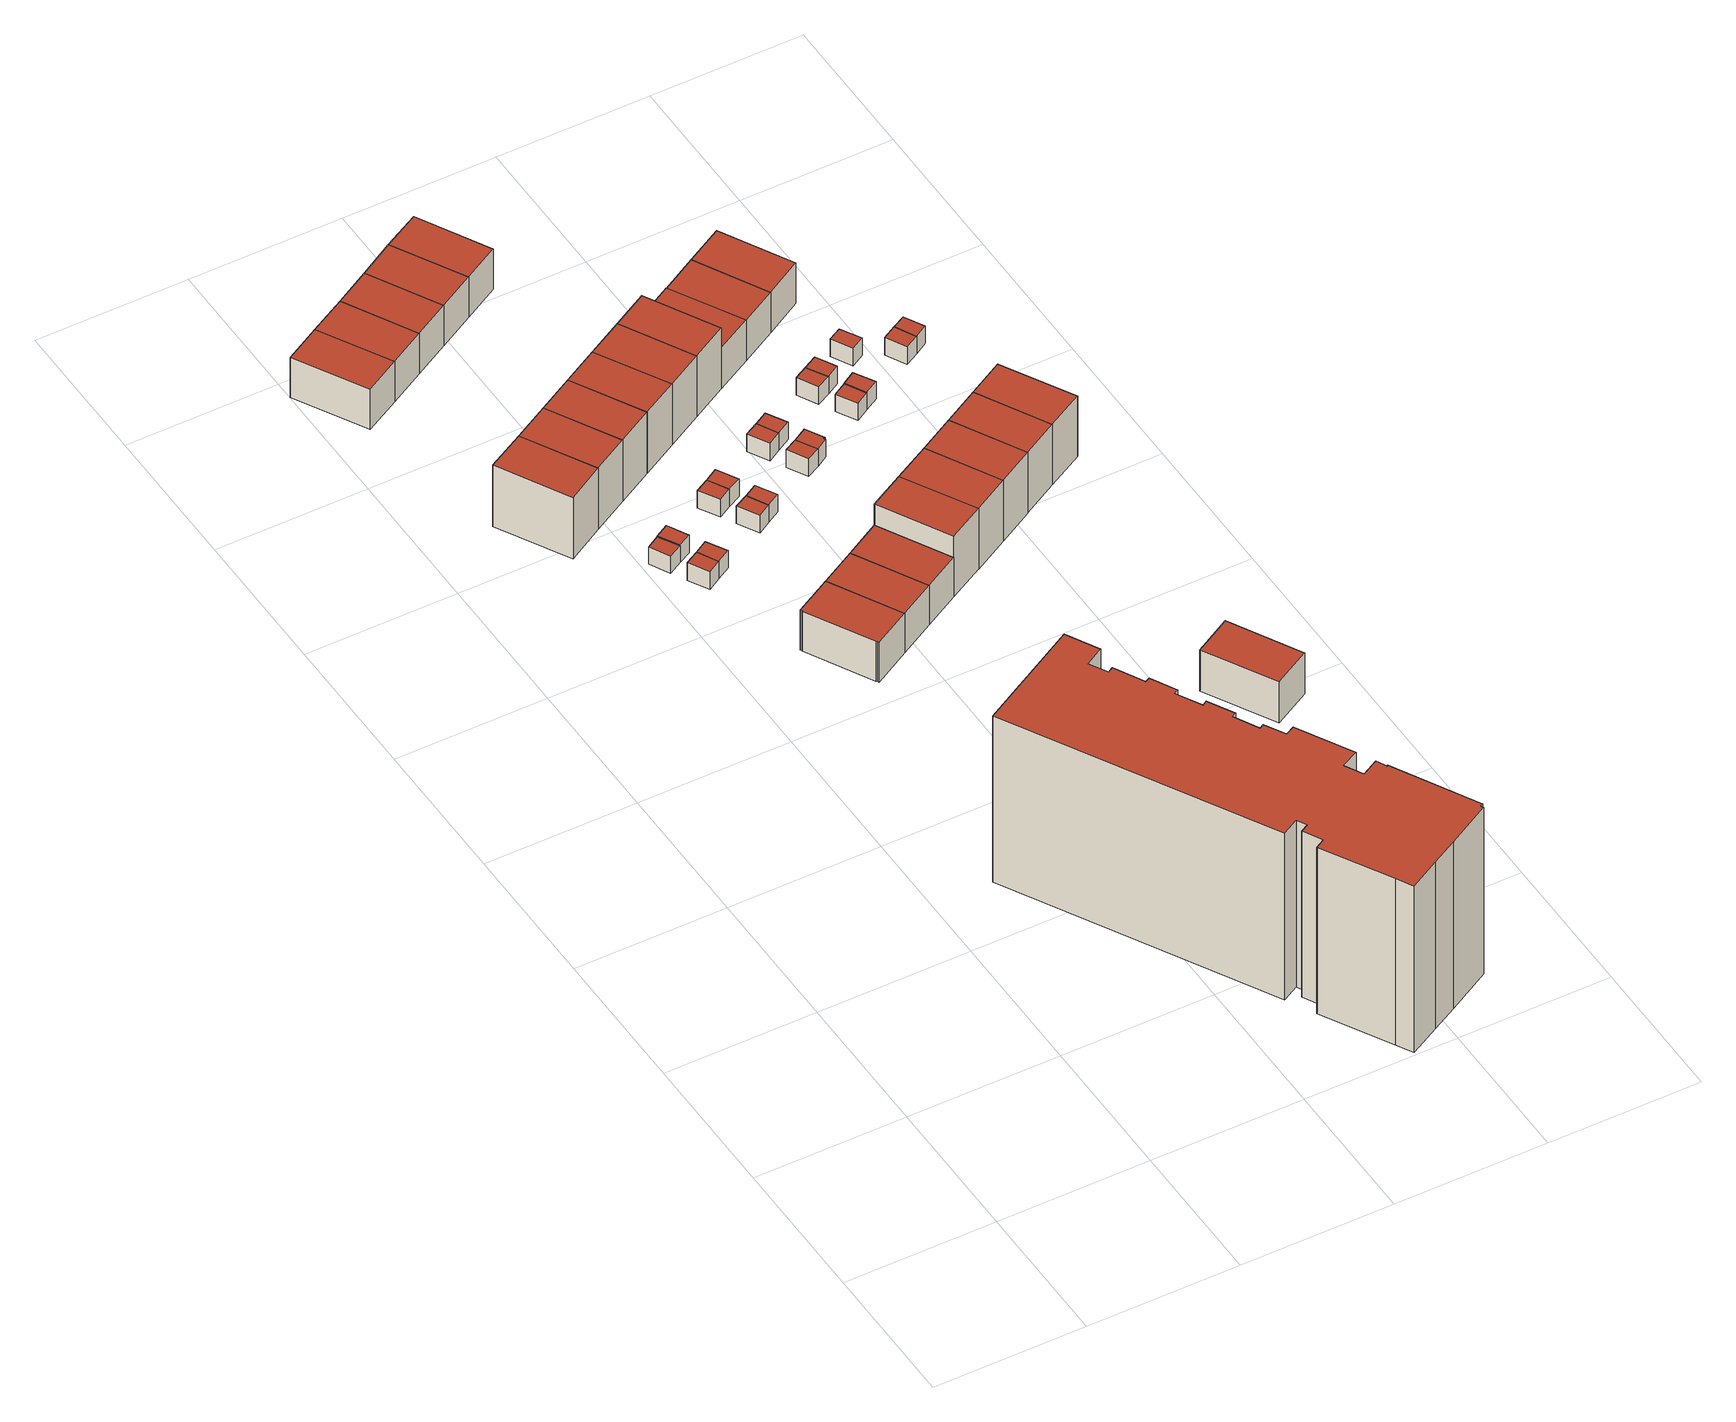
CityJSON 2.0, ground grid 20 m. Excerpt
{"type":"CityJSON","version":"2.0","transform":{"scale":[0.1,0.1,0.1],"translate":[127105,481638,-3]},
"CityObjects":{
"building1":{"type":"Building","attributes":{"b3_dak_type":"multiple horizontal","b3_h_dak_50p":3.67,"b3_h_dak_70p":3.7,"b3_h_dak_max":3.87,"b3_h_dak_min":3.58,"b3_h_maaiveld":-2.47,"b3_kas_warenhuis":false,"b3_mutatie_ahn3_ahn4":false,"b3_reconstructie_onvolledig":false,"b3_rmse_lod12":0.046,"b3_rmse_lod13":0.046,"b3_rmse_lod22":0.039,"b3_val3dity_lod12":"[]","b3_val3dity_lod13":"[]","b3_val3dity_lod22":"[]","b3_volume_lod12":347.82,"b3_volume_lod13":347.82,"b3_volume_lod22":346.69,"geconstateerd":false,"oorspronkelijkbouwjaar":2007,"status":"Pand in gebruik"},"children":["building1-1"]},
"building1-1":{"type":"BuildingPart","parents":["building1"],"geometry":[{"type":"Solid","lod":"1.2","boundaries":[[[[0,1,2,3]],[[4,1,0,5]],[[5,0,3,6]],[[7,2,1,4]],[[6,3,2,7]],[[6,7,4,5]]]],"semantics":{"surfaces":[{"type":"GroundSurface"},{"type":"WallSurface","on_footprint_edge":true},{"type":"RoofSurface"}],"values":[[0,1,1,1,1,2]]}}]},
"building2":{"type":"Building","attributes":{"b3_dak_type":"slanted","b3_h_dak_50p":6.02,"b3_h_dak_70p":6.87,"b3_h_dak_max":8.19,"b3_h_dak_min":4.03,"b3_h_maaiveld":-2.48,"b3_kas_warenhuis":false,"b3_mutatie_ahn3_ahn4":false,"b3_reconstructie_onvolledig":false,"b3_rmse_lod12":1.47,"b3_rmse_lod13":1.47,"b3_rmse_lod22":0.0301,"b3_val3dity_lod12":"[]","b3_val3dity_lod13":"[]","b3_val3dity_lod22":"[]","b3_volume_lod12":547.18,"b3_volume_lod13":547.18,"b3_volume_lod22":501.8,"geconstateerd":false,"oorspronkelijkbouwjaar":2007,"status":"Pand in gebruik"},"children":["building2-1"]},
"building2-1":{"type":"BuildingPart","parents":["building2"],"geometry":[{"type":"Solid","lod":"1.2","boundaries":[[[[8,9,10,11]],[[12,9,8,13]],[[14,10,9,12]],[[13,8,11,15]],[[15,11,10,14]],[[15,14,12,13]]]],"semantics":{"surfaces":[{"type":"GroundSurface"},{"type":"WallSurface","on_footprint_edge":true},{"type":"RoofSurface"}],"values":[[0,1,1,1,1,2]]}}]},
"building3":{"type":"Building","attributes":{"b3_dak_type":"multiple horizontal","b3_h_dak_50p":0.14,"b3_h_dak_70p":0.15,"b3_h_dak_max":0.21,"b3_h_dak_min":0.09,"b3_h_maaiveld":-2.47,"b3_kas_warenhuis":false,"b3_mutatie_ahn3_ahn4":false,"b3_reconstructie_onvolledig":false,"b3_rmse_lod12":0.0294,"b3_rmse_lod13":0.0294,"b3_rmse_lod22":0.0275,"b3_val3dity_lod12":"[]","b3_val3dity_lod13":"[]","b3_val3dity_lod22":"[]","b3_volume_lod12":15.72,"b3_volume_lod13":15.72,"b3_volume_lod22":15.7,"geconstateerd":false,"oorspronkelijkbouwjaar":2007,"status":"Pand in gebruik"},"children":["building3-1"]},
"building3-1":{"type":"BuildingPart","parents":["building3"],"geometry":[{"type":"Solid","lod":"1.2","boundaries":[[[[16,17,18,19]],[[20,17,16,21]],[[21,16,19,22]],[[23,18,17,20]],[[22,19,18,23]],[[22,23,20,21]]]],"semantics":{"surfaces":[{"type":"GroundSurface"},{"type":"WallSurface","on_footprint_edge":true},{"type":"RoofSurface"}],"values":[[0,1,1,1,1,2]]}}]},
"building4":{"type":"Building","attributes":{"b3_dak_type":"multiple horizontal","b3_h_dak_50p":11.64,"b3_h_dak_70p":22.88,"b3_h_dak_max":24.09,"b3_h_dak_min":-1,"b3_h_maaiveld":-2.58,"b3_kas_warenhuis":false,"b3_mutatie_ahn3_ahn4":false,"b3_reconstructie_onvolledig":false,"b3_rmse_lod12":8.71,"b3_rmse_lod13":0.628,"b3_rmse_lod22":0.621,"b3_val3dity_lod12":"[]","b3_val3dity_lod13":"[]","b3_val3dity_lod22":"[]","b3_volume_lod12":20449.71,"b3_volume_lod13":15431.54,"b3_volume_lod22":15419.29,"geconstateerd":false,"oorspronkelijkbouwjaar":2007,"status":"Pand in gebruik"},"children":["building4-1"]},
"building4-1":{"type":"BuildingPart","parents":["building4"],"geometry":[{"type":"Solid","lod":"1.2","boundaries":[[[[24,25,26,27,28,29,30,31,32,33,34,35,36,37,38,39,40,41,42,43,44,45,46,47,48,49,50,51,52,53,54,55,56,57,58,59,60]],[[61,27,26,62]],[[62,26,25,63]],[[64,59,58,65]],[[65,58,57,66]],[[67,29,28,68]],[[68,28,27,61]],[[69,24,60,70]],[[70,60,59,64]],[[66,57,56,71]],[[72,32,31,73]],[[74,33,32,72]],[[71,56,55,75]],[[75,55,54,76]],[[76,54,53,77]],[[78,52,51,79]],[[77,53,52,78]],[[80,36,35,81]],[[82,50,49,83]],[[79,51,50,82]],[[83,49,48,84]],[[84,48,47,85]],[[86,37,36,80]],[[85,47,46,87]],[[87,46,45,88]],[[89,44,43,90]],[[88,45,44,89]],[[90,43,42,91]],[[91,42,41,92]],[[92,41,40,93]],[[93,40,39,94]],[[94,39,38,95]],[[95,38,37,86]],[[73,31,30,96]],[[81,35,34,97]],[[97,34,33,74]],[[96,30,29,67]],[[63,25,24,69]],[[63,69,70,64,65,66,71,75,76,77,78,79,82,83,84,85,87,88,89,90,91,92,93,94,95,86,80,81,97,74,72,73,96,67,68,61,62]]]],"semantics":{"surfaces":[{"type":"GroundSurface"},{"type":"WallSurface","on_footprint_edge":true},{"type":"RoofSurface"}],"values":[[0,1,1,1,1,1,1,1,1,1,1,1,1,1,1,1,1,1,1,1,1,1,1,1,1,1,1,1,1,1,1,1,1,1,1,1,1,1,2]]}}]},
"building5":{"type":"Building","attributes":{"b3_dak_type":"multiple horizontal","b3_h_dak_50p":3.67,"b3_h_dak_70p":3.69,"b3_h_dak_max":3.82,"b3_h_dak_min":3.59,"b3_h_maaiveld":-2.47,"b3_kas_warenhuis":false,"b3_mutatie_ahn3_ahn4":false,"b3_reconstructie_onvolledig":false,"b3_rmse_lod12":0.0386,"b3_rmse_lod13":0.0386,"b3_rmse_lod22":0.0354,"b3_val3dity_lod12":"[]","b3_val3dity_lod13":"[]","b3_val3dity_lod22":"[]","b3_volume_lod12":346.99,"b3_volume_lod13":346.99,"b3_volume_lod22":346.31,"geconstateerd":false,"oorspronkelijkbouwjaar":2007,"status":"Pand in gebruik"},"children":["building5-1"]},
"building5-1":{"type":"BuildingPart","parents":["building5"],"geometry":[{"type":"Solid","lod":"1.2","boundaries":[[[[3,98,99,0]],[[100,98,3,6]],[[101,99,98,100]],[[6,3,0,5]],[[5,0,99,101]],[[5,101,100,6]]]],"semantics":{"surfaces":[{"type":"GroundSurface"},{"type":"WallSurface","on_footprint_edge":true},{"type":"RoofSurface"}],"values":[[0,1,1,1,1,2]]}}]},
"building6":{"type":"Building","attributes":{"b3_dak_type":"slanted","b3_h_dak_50p":6.05,"b3_h_dak_70p":6.86,"b3_h_dak_max":8.18,"b3_h_dak_min":4.03,"b3_h_maaiveld":-2.46,"b3_kas_warenhuis":false,"b3_mutatie_ahn3_ahn4":false,"b3_reconstructie_onvolledig":false,"b3_rmse_lod12":1.48,"b3_rmse_lod13":1.48,"b3_rmse_lod22":0.0286,"b3_val3dity_lod12":"[]","b3_val3dity_lod13":"[]","b3_val3dity_lod22":"[]","b3_volume_lod12":527.13,"b3_volume_lod13":527.13,"b3_volume_lod22":481.85,"geconstateerd":false,"oorspronkelijkbouwjaar":2007,"status":"Pand in gebruik"},"children":["building6-1"]},
"building6-1":{"type":"BuildingPart","parents":["building6"],"geometry":[{"type":"Solid","lod":"1.2","boundaries":[[[[9,102,103,10]],[[104,102,9,12]],[[105,103,102,104]],[[12,9,10,14]],[[14,10,103,105]],[[14,105,104,12]]]],"semantics":{"surfaces":[{"type":"GroundSurface"},{"type":"WallSurface","on_footprint_edge":true},{"type":"RoofSurface"}],"values":[[0,1,1,1,1,2]]}}]},
"building7":{"type":"Building","attributes":{"b3_dak_type":"multiple horizontal","b3_h_dak_50p":0.14,"b3_h_dak_70p":0.16,"b3_h_dak_max":0.2,"b3_h_dak_min":0.09,"b3_h_maaiveld":-2.48,"b3_kas_warenhuis":false,"b3_mutatie_ahn3_ahn4":false,"b3_reconstructie_onvolledig":false,"b3_rmse_lod12":0.0291,"b3_rmse_lod13":0.0291,"b3_rmse_lod22":0.0257,"b3_val3dity_lod12":"[]","b3_val3dity_lod13":"[]","b3_val3dity_lod22":"[]","b3_volume_lod12":15.81,"b3_volume_lod13":15.81,"b3_volume_lod22":15.76,"geconstateerd":false,"oorspronkelijkbouwjaar":2007,"status":"Pand in gebruik"},"children":["building7-1"]},
"building7-1":{"type":"BuildingPart","parents":["building7"],"geometry":[{"type":"Solid","lod":"1.2","boundaries":[[[[106,107,108,109]],[[110,107,106,111]],[[111,106,109,112]],[[113,108,107,110]],[[112,109,108,113]],[[112,113,110,111]]]],"semantics":{"surfaces":[{"type":"GroundSurface"},{"type":"WallSurface","on_footprint_edge":true},{"type":"RoofSurface"}],"values":[[0,1,1,1,1,2]]}}]},
"building8":{"type":"Building","attributes":{"b3_dak_type":"multiple horizontal","b3_h_dak_50p":0.14,"b3_h_dak_70p":0.16,"b3_h_dak_max":0.21,"b3_h_dak_min":0.09,"b3_h_maaiveld":-2.48,"b3_kas_warenhuis":false,"b3_mutatie_ahn3_ahn4":false,"b3_reconstructie_onvolledig":false,"b3_rmse_lod12":0.0321,"b3_rmse_lod13":0.0321,"b3_rmse_lod22":0.0274,"b3_val3dity_lod12":"[]","b3_val3dity_lod13":"[]","b3_val3dity_lod22":"[]","b3_volume_lod12":15.77,"b3_volume_lod13":15.77,"b3_volume_lod22":15.72,"geconstateerd":false,"oorspronkelijkbouwjaar":2007,"status":"Pand in gebruik"},"children":["building8-1"]},
"building8-1":{"type":"BuildingPart","parents":["building8"],"geometry":[{"type":"Solid","lod":"1.2","boundaries":[[[[114,115,16,19]],[[116,16,115,117]],[[118,19,16,116]],[[119,114,19,118]],[[117,115,114,119]],[[117,119,118,116]]]],"semantics":{"surfaces":[{"type":"GroundSurface"},{"type":"WallSurface","on_footprint_edge":true},{"type":"RoofSurface"}],"values":[[0,1,1,1,1,2]]}}]},
"building9":{"type":"Building","attributes":{"b3_dak_type":"multiple horizontal","b3_h_dak_50p":0.15,"b3_h_dak_70p":0.18,"b3_h_dak_max":0.21,"b3_h_dak_min":0.08,"b3_h_maaiveld":-2.48,"b3_kas_warenhuis":false,"b3_mutatie_ahn3_ahn4":false,"b3_reconstructie_onvolledig":false,"b3_rmse_lod12":0.0334,"b3_rmse_lod13":0.0334,"b3_rmse_lod22":0.0241,"b3_val3dity_lod12":"[]","b3_val3dity_lod13":"[]","b3_val3dity_lod22":"[]","b3_volume_lod12":15.87,"b3_volume_lod13":15.87,"b3_volume_lod22":15.79,"geconstateerd":false,"oorspronkelijkbouwjaar":2007,"status":"Pand in gebruik"},"children":["building9-1"]},
"building9-1":{"type":"BuildingPart","parents":["building9"],"geometry":[{"type":"Solid","lod":"1.2","boundaries":[[[[109,120,121,106]],[[122,120,109,112]],[[123,121,120,122]],[[112,109,106,111]],[[111,106,121,123]],[[111,123,122,112]]]],"semantics":{"surfaces":[{"type":"GroundSurface"},{"type":"WallSurface","on_footprint_edge":true},{"type":"RoofSurface"}],"values":[[0,1,1,1,1,2]]}}]},
"building10":{"type":"Building","attributes":{"b3_dak_type":"multiple horizontal","b3_h_dak_50p":3.69,"b3_h_dak_70p":3.71,"b3_h_dak_max":3.9,"b3_h_dak_min":3.61,"b3_h_maaiveld":-2.43,"b3_kas_warenhuis":false,"b3_mutatie_ahn3_ahn4":false,"b3_reconstructie_onvolledig":false,"b3_rmse_lod12":0.0558,"b3_rmse_lod13":0.0558,"b3_rmse_lod22":0.0523,"b3_val3dity_lod12":"[]","b3_val3dity_lod13":"[]","b3_val3dity_lod22":"[]","b3_volume_lod12":357.45,"b3_volume_lod13":357.45,"b3_volume_lod22":357.29,"geconstateerd":false,"oorspronkelijkbouwjaar":2007,"status":"Pand in gebruik"},"children":["building10-1"]},
"building10-1":{"type":"BuildingPart","parents":["building10"],"geometry":[{"type":"Solid","lod":"1.2","boundaries":[[[[124,125,126,127,128,129,130,131]],[[132,130,129,133]],[[133,129,128,134]],[[135,125,124,136]],[[136,124,131,137]],[[137,131,130,132]],[[138,127,126,139]],[[134,128,127,138]],[[139,126,125,135]],[[139,135,136,137,132,133,134,138]]]],"semantics":{"surfaces":[{"type":"GroundSurface"},{"type":"WallSurface","on_footprint_edge":true},{"type":"RoofSurface"}],"values":[[0,1,1,1,1,1,1,1,1,2]]}}]},
"building11":{"type":"Building","attributes":{"b3_dak_type":"multiple horizontal","b3_h_dak_50p":3.66,"b3_h_dak_70p":3.68,"b3_h_dak_max":3.83,"b3_h_dak_min":3.56,"b3_h_maaiveld":-2.47,"b3_kas_warenhuis":false,"b3_mutatie_ahn3_ahn4":false,"b3_reconstructie_onvolledig":false,"b3_rmse_lod12":0.0424,"b3_rmse_lod13":0.0424,"b3_rmse_lod22":0.0375,"b3_val3dity_lod12":"[]","b3_val3dity_lod13":"[]","b3_val3dity_lod22":"[]","b3_volume_lod12":346.5,"b3_volume_lod13":346.5,"b3_volume_lod22":345.74,"geconstateerd":false,"oorspronkelijkbouwjaar":2007,"status":"Pand in gebruik"},"children":["building11-1"]},
"building11-1":{"type":"BuildingPart","parents":["building11"],"geometry":[{"type":"Solid","lod":"1.2","boundaries":[[[[98,140,141,99]],[[142,140,98,100]],[[143,141,140,142]],[[100,98,99,101]],[[101,99,141,143]],[[101,143,142,100]]]],"semantics":{"surfaces":[{"type":"GroundSurface"},{"type":"WallSurface","on_footprint_edge":true},{"type":"RoofSurface"}],"values":[[0,1,1,1,1,2]]}}]},
"building12":{"type":"Building","attributes":{"b3_dak_type":"slanted","b3_h_dak_50p":6.01,"b3_h_dak_70p":6.87,"b3_h_dak_max":8.18,"b3_h_dak_min":3.97,"b3_h_maaiveld":-2.48,"b3_kas_warenhuis":false,"b3_mutatie_ahn3_ahn4":false,"b3_reconstructie_onvolledig":false,"b3_rmse_lod12":1.47,"b3_rmse_lod13":1.47,"b3_rmse_lod22":0.0304,"b3_val3dity_lod12":"[]","b3_val3dity_lod13":"[]","b3_val3dity_lod22":"[]","b3_volume_lod12":527.38,"b3_volume_lod13":527.38,"b3_volume_lod22":482.74,"geconstateerd":false,"oorspronkelijkbouwjaar":2007,"status":"Pand in gebruik"},"children":["building12-1"]},
"building12-1":{"type":"BuildingPart","parents":["building12"],"geometry":[{"type":"Solid","lod":"1.2","boundaries":[[[[102,144,145,103]],[[146,144,102,104]],[[147,145,144,146]],[[104,102,103,105]],[[105,103,145,147]],[[105,147,146,104]]]],"semantics":{"surfaces":[{"type":"GroundSurface"},{"type":"WallSurface","on_footprint_edge":true},{"type":"RoofSurface"}],"values":[[0,1,1,1,1,2]]}}]},
"building13":{"type":"Building","attributes":{"b3_dak_type":"multiple horizontal","b3_h_dak_50p":3.68,"b3_h_dak_70p":3.7,"b3_h_dak_max":3.9,"b3_h_dak_min":3.6,"b3_h_maaiveld":-2.42,"b3_kas_warenhuis":false,"b3_mutatie_ahn3_ahn4":false,"b3_reconstructie_onvolledig":false,"b3_rmse_lod12":0.0482,"b3_rmse_lod13":0.0482,"b3_rmse_lod22":0.0461,"b3_val3dity_lod12":"[]","b3_val3dity_lod13":"[]","b3_val3dity_lod22":"[]","b3_volume_lod12":343.84,"b3_volume_lod13":343.84,"b3_volume_lod22":343.2,"geconstateerd":false,"oorspronkelijkbouwjaar":2007,"status":"Pand in gebruik"},"children":["building13-1"]},
"building13-1":{"type":"BuildingPart","parents":["building13"],"geometry":[{"type":"Solid","lod":"1.2","boundaries":[[[[130,148,149,131]],[[150,148,130,132]],[[151,149,148,150]],[[132,130,131,137]],[[137,131,149,151]],[[137,151,150,132]]]],"semantics":{"surfaces":[{"type":"GroundSurface"},{"type":"WallSurface","on_footprint_edge":true},{"type":"RoofSurface"}],"values":[[0,1,1,1,1,2]]}}]},
"building14":{"type":"Building","attributes":{"b3_dak_type":"multiple horizontal","b3_h_dak_50p":0.15,"b3_h_dak_70p":0.16,"b3_h_dak_max":0.22,"b3_h_dak_min":0.09,"b3_h_maaiveld":-2.48,"b3_kas_warenhuis":false,"b3_mutatie_ahn3_ahn4":false,"b3_reconstructie_onvolledig":false,"b3_rmse_lod12":0.0308,"b3_rmse_lod13":0.0308,"b3_rmse_lod22":0.0249,"b3_val3dity_lod12":"[]","b3_val3dity_lod13":"[]","b3_val3dity_lod22":"[]","b3_volume_lod12":15.85,"b3_volume_lod13":15.85,"b3_volume_lod22":15.8,"geconstateerd":false,"oorspronkelijkbouwjaar":2007,"status":"Pand in gebruik"},"children":["building14-1"]},
"building14-1":{"type":"BuildingPart","parents":["building14"],"geometry":[{"type":"Solid","lod":"1.2","boundaries":[[[[152,153,154,155]],[[156,153,152,157]],[[157,152,155,158]],[[159,154,153,156]],[[158,155,154,159]],[[158,159,156,157]]]],"semantics":{"surfaces":[{"type":"GroundSurface"},{"type":"WallSurface","on_footprint_edge":true},{"type":"RoofSurface"}],"values":[[0,1,1,1,1,2]]}}]},
"building15":{"type":"Building","attributes":{"b3_dak_type":"multiple horizontal","b3_h_dak_50p":3.66,"b3_h_dak_70p":3.68,"b3_h_dak_max":3.82,"b3_h_dak_min":3.58,"b3_h_maaiveld":-2.48,"b3_kas_warenhuis":false,"b3_mutatie_ahn3_ahn4":false,"b3_reconstructie_onvolledig":false,"b3_rmse_lod12":0.0394,"b3_rmse_lod13":0.0394,"b3_rmse_lod22":0.0325,"b3_val3dity_lod12":"[]","b3_val3dity_lod13":"[]","b3_val3dity_lod22":"[]","b3_volume_lod12":347.23,"b3_volume_lod13":347.23,"b3_volume_lod22":346.37,"geconstateerd":false,"oorspronkelijkbouwjaar":2007,"status":"Pand in gebruik"},"children":["building15-1"]},
"building15-1":{"type":"BuildingPart","parents":["building15"],"geometry":[{"type":"Solid","lod":"1.2","boundaries":[[[[140,160,161,141]],[[162,160,140,142]],[[163,161,160,162]],[[142,140,141,143]],[[143,141,161,163]],[[143,163,162,142]]]],"semantics":{"surfaces":[{"type":"GroundSurface"},{"type":"WallSurface","on_footprint_edge":true},{"type":"RoofSurface"}],"values":[[0,1,1,1,1,2]]}}]},
"building16":{"type":"Building","attributes":{"b3_dak_type":"slanted","b3_h_dak_50p":6.03,"b3_h_dak_70p":6.85,"b3_h_dak_max":8.21,"b3_h_dak_min":4.01,"b3_h_maaiveld":-2.48,"b3_kas_warenhuis":false,"b3_mutatie_ahn3_ahn4":false,"b3_reconstructie_onvolledig":false,"b3_rmse_lod12":1.47,"b3_rmse_lod13":1.47,"b3_rmse_lod22":0.0299,"b3_val3dity_lod12":"[]","b3_val3dity_lod13":"[]","b3_val3dity_lod22":"[]","b3_volume_lod12":526.88,"b3_volume_lod13":526.88,"b3_volume_lod22":483.07,"geconstateerd":false,"oorspronkelijkbouwjaar":2007,"status":"Pand in gebruik"},"children":["building16-1"]},
"building16-1":{"type":"BuildingPart","parents":["building16"],"geometry":[{"type":"Solid","lod":"1.2","boundaries":[[[[144,164,165,145]],[[166,164,144,146]],[[167,165,164,166]],[[146,144,145,147]],[[147,145,165,167]],[[147,167,166,146]]]],"semantics":{"surfaces":[{"type":"GroundSurface"},{"type":"WallSurface","on_footprint_edge":true},{"type":"RoofSurface"}],"values":[[0,1,1,1,1,2]]}}]},
"building17":{"type":"Building","attributes":{"b3_dak_type":"multiple horizontal","b3_h_dak_50p":0.14,"b3_h_dak_70p":0.17,"b3_h_dak_max":0.21,"b3_h_dak_min":0.09,"b3_h_maaiveld":-2.48,"b3_kas_warenhuis":false,"b3_mutatie_ahn3_ahn4":false,"b3_reconstructie_onvolledig":false,"b3_rmse_lod12":0.0315,"b3_rmse_lod13":0.0315,"b3_rmse_lod22":0.0289,"b3_val3dity_lod12":"[]","b3_val3dity_lod13":"[]","b3_val3dity_lod22":"[]","b3_volume_lod12":15.84,"b3_volume_lod13":15.84,"b3_volume_lod22":15.81,"geconstateerd":false,"oorspronkelijkbouwjaar":2007,"status":"Pand in gebruik"},"children":["building17-1"]},
"building17-1":{"type":"BuildingPart","parents":["building17"],"geometry":[{"type":"Solid","lod":"1.2","boundaries":[[[[168,169,170,171]],[[172,169,168,173]],[[173,168,171,174]],[[175,170,169,172]],[[174,171,170,175]],[[174,175,172,173]]]],"semantics":{"surfaces":[{"type":"GroundSurface"},{"type":"WallSurface","on_footprint_edge":true},{"type":"RoofSurface"}],"values":[[0,1,1,1,1,2]]}}]},
"building18":{"type":"Building","attributes":{"b3_dak_type":"multiple horizontal","b3_h_dak_50p":0.14,"b3_h_dak_70p":0.17,"b3_h_dak_max":0.21,"b3_h_dak_min":0.09,"b3_h_maaiveld":-2.48,"b3_kas_warenhuis":false,"b3_mutatie_ahn3_ahn4":false,"b3_reconstructie_onvolledig":false,"b3_rmse_lod12":0.0306,"b3_rmse_lod13":0.0306,"b3_rmse_lod22":0.0278,"b3_val3dity_lod12":"[]","b3_val3dity_lod13":"[]","b3_val3dity_lod22":"[]","b3_volume_lod12":15.82,"b3_volume_lod13":15.82,"b3_volume_lod22":15.8,"geconstateerd":false,"oorspronkelijkbouwjaar":2007,"status":"Pand in gebruik"},"children":["building18-1"]},
"building18-1":{"type":"BuildingPart","parents":["building18"],"geometry":[{"type":"Solid","lod":"1.2","boundaries":[[[[152,155,176,177]],[[157,152,177,178]],[[178,177,176,179]],[[179,176,155,158]],[[158,155,152,157]],[[158,157,178,179]]]],"semantics":{"surfaces":[{"type":"GroundSurface"},{"type":"WallSurface","on_footprint_edge":true},{"type":"RoofSurface"}],"values":[[0,1,1,1,1,2]]}}]},
"building19":{"type":"Building","attributes":{"b3_dak_type":"multiple horizontal","b3_h_dak_50p":0.14,"b3_h_dak_70p":0.16,"b3_h_dak_max":0.2,"b3_h_dak_min":0.08,"b3_h_maaiveld":-2.48,"b3_kas_warenhuis":false,"b3_mutatie_ahn3_ahn4":false,"b3_reconstructie_onvolledig":false,"b3_rmse_lod12":0.0297,"b3_rmse_lod13":0.0297,"b3_rmse_lod22":0.0243,"b3_val3dity_lod12":"[]","b3_val3dity_lod13":"[]","b3_val3dity_lod22":"[]","b3_volume_lod12":15.84,"b3_volume_lod13":15.84,"b3_volume_lod22":15.77,"geconstateerd":false,"oorspronkelijkbouwjaar":2007,"status":"Pand in gebruik"},"children":["building19-1"]},
"building19-1":{"type":"BuildingPart","parents":["building19"],"geometry":[{"type":"Solid","lod":"1.2","boundaries":[[[[180,168,171,181]],[[173,168,180,182]],[[182,180,181,183]],[[174,171,168,173]],[[183,181,171,174]],[[183,174,173,182]]]],"semantics":{"surfaces":[{"type":"GroundSurface"},{"type":"WallSurface","on_footprint_edge":true},{"type":"RoofSurface"}],"values":[[0,1,1,1,1,2]]}}]},
"building20":{"type":"Building","attributes":{"b3_dak_type":"slanted","b3_h_dak_50p":3.7,"b3_h_dak_70p":3.73,"b3_h_dak_max":8.16,"b3_h_dak_min":3.61,"b3_h_maaiveld":-2.43,"b3_kas_warenhuis":false,"b3_mutatie_ahn3_ahn4":false,"b3_reconstructie_onvolledig":false,"b3_rmse_lod12":1.19,"b3_rmse_lod13":1.19,"b3_rmse_lod22":0.473,"b3_val3dity_lod12":"[]","b3_val3dity_lod13":"[]","b3_val3dity_lod22":"[]","b3_volume_lod12":345.11,"b3_volume_lod13":345.11,"b3_volume_lod22":388.56,"geconstateerd":false,"oorspronkelijkbouwjaar":2007,"status":"Pand in gebruik"},"children":["building20-1"]},
"building20-1":{"type":"BuildingPart","parents":["building20"],"geometry":[{"type":"Solid","lod":"1.2","boundaries":[[[[148,184,185,149]],[[186,184,148,150]],[[187,185,184,186]],[[150,148,149,151]],[[151,149,185,187]],[[151,187,186,150]]]],"semantics":{"surfaces":[{"type":"GroundSurface"},{"type":"WallSurface","on_footprint_edge":true},{"type":"RoofSurface"}],"values":[[0,1,1,1,1,2]]}}]},
"building21":{"type":"Building","attributes":{"b3_dak_type":"multiple horizontal","b3_h_dak_50p":3.66,"b3_h_dak_70p":3.68,"b3_h_dak_max":3.86,"b3_h_dak_min":3.52,"b3_h_maaiveld":-2.49,"b3_kas_warenhuis":false,"b3_mutatie_ahn3_ahn4":false,"b3_reconstructie_onvolledig":false,"b3_rmse_lod12":0.043,"b3_rmse_lod13":0.043,"b3_rmse_lod22":0.0369,"b3_val3dity_lod12":"[]","b3_val3dity_lod13":"[]","b3_val3dity_lod22":"[]","b3_volume_lod12":347.51,"b3_volume_lod13":347.51,"b3_volume_lod22":346.79,"geconstateerd":false,"oorspronkelijkbouwjaar":2007,"status":"Pand in gebruik"},"children":["building21-1"]},
"building21-1":{"type":"BuildingPart","parents":["building21"],"geometry":[{"type":"Solid","lod":"1.2","boundaries":[[[[160,188,189,161]],[[190,188,160,162]],[[191,189,188,190]],[[162,160,161,163]],[[163,161,189,191]],[[163,191,190,162]]]],"semantics":{"surfaces":[{"type":"GroundSurface"},{"type":"WallSurface","on_footprint_edge":true},{"type":"RoofSurface"}],"values":[[0,1,1,1,1,2]]}}]},
"building22":{"type":"Building","attributes":{"b3_dak_type":"slanted","b3_h_dak_50p":6.09,"b3_h_dak_70p":6.86,"b3_h_dak_max":8.17,"b3_h_dak_min":3.99,"b3_h_maaiveld":-2.49,"b3_kas_warenhuis":false,"b3_mutatie_ahn3_ahn4":false,"b3_reconstructie_onvolledig":false,"b3_rmse_lod12":1.46,"b3_rmse_lod13":1.46,"b3_rmse_lod22":0.0297,"b3_val3dity_lod12":"[]","b3_val3dity_lod13":"[]","b3_val3dity_lod22":"[]","b3_volume_lod12":527.77,"b3_volume_lod13":527.77,"b3_volume_lod22":483.35,"geconstateerd":false,"oorspronkelijkbouwjaar":2007,"status":"Pand in gebruik"},"children":["building22-1"]},
"building22-1":{"type":"BuildingPart","parents":["building22"],"geometry":[{"type":"Solid","lod":"1.2","boundaries":[[[[164,192,193,165]],[[194,192,164,166]],[[195,193,192,194]],[[166,164,165,167]],[[167,165,193,195]],[[167,195,194,166]]]],"semantics":{"surfaces":[{"type":"GroundSurface"},{"type":"WallSurface","on_footprint_edge":true},{"type":"RoofSurface"}],"values":[[0,1,1,1,1,2]]}}]},
"building23":{"type":"Building","attributes":{"b3_dak_type":"slanted","b3_h_dak_50p":6.04,"b3_h_dak_70p":6.88,"b3_h_dak_max":8.18,"b3_h_dak_min":3.97,"b3_h_maaiveld":-2.43,"b3_kas_warenhuis":false,"b3_mutatie_ahn3_ahn4":false,"b3_reconstructie_onvolledig":false,"b3_rmse_lod12":1.46,"b3_rmse_lod13":1.46,"b3_rmse_lod22":0.0292,"b3_val3dity_lod12":"[]","b3_val3dity_lod13":"[]","b3_val3dity_lod22":"[]","b3_volume_lod12":522.68,"b3_volume_lod13":522.68,"b3_volume_lod22":479.84,"geconstateerd":false,"oorspronkelijkbouwjaar":2007,"status":"Pand in gebruik"},"children":["building23-1"]},
"building23-1":{"type":"BuildingPart","parents":["building23"],"geometry":[{"type":"Solid","lod":"1.2","boundaries":[[[[184,196,197,185]],[[198,196,184,199]],[[200,197,196,198]],[[199,184,185,201]],[[201,185,197,200]],[[201,200,198,199]]]],"semantics":{"surfaces":[{"type":"GroundSurface"},{"type":"WallSurface","on_footprint_edge":true},{"type":"RoofSurface"}],"values":[[0,1,1,1,1,2]]}}]},
"building24":{"type":"Building","attributes":{"b3_dak_type":"multiple horizontal","b3_h_dak_50p":0.15,"b3_h_dak_70p":0.18,"b3_h_dak_max":0.22,"b3_h_dak_min":0.09,"b3_h_maaiveld":-2.51,"b3_kas_warenhuis":false,"b3_mutatie_ahn3_ahn4":false,"b3_reconstructie_onvolledig":false,"b3_rmse_lod12":0.0339,"b3_rmse_lod13":0.0339,"b3_rmse_lod22":0.0291,"b3_val3dity_lod12":"[]","b3_val3dity_lod13":"[]","b3_val3dity_lod22":"[]","b3_volume_lod12":16.05,"b3_volume_lod13":16.05,"b3_volume_lod22":16.02,"geconstateerd":false,"oorspronkelijkbouwjaar":2007,"status":"Pand in gebruik"},"children":["building24-1"]},
"building24-1":{"type":"BuildingPart","parents":["building24"],"geometry":[{"type":"Solid","lod":"1.2","boundaries":[[[[202,203,204,205]],[[206,203,202,207]],[[207,202,205,208]],[[209,204,203,206]],[[208,205,204,209]],[[208,209,206,207]]]],"semantics":{"surfaces":[{"type":"GroundSurface"},{"type":"WallSurface","on_footprint_edge":true},{"type":"RoofSurface"}],"values":[[0,1,1,1,1,2]]}}]},
"building25":{"type":"Building","attributes":{"b3_dak_type":"slanted","b3_h_dak_50p":6.11,"b3_h_dak_70p":6.94,"b3_h_dak_max":8.19,"b3_h_dak_min":4,"b3_h_maaiveld":-2.47,"b3_kas_warenhuis":false,"b3_mutatie_ahn3_ahn4":false,"b3_reconstructie_onvolledig":false,"b3_rmse_lod12":1.48,"b3_rmse_lod13":1.48,"b3_rmse_lod22":0.0303,"b3_val3dity_lod12":"[]","b3_val3dity_lod13":"[]","b3_val3dity_lod22":"[]","b3_volume_lod12":528.05,"b3_volume_lod13":528.05,"b3_volume_lod22":482.83,"geconstateerd":false,"oorspronkelijkbouwjaar":2007,"status":"Pand in gebruik"},"children":["building25-1"]},
"building25-1":{"type":"BuildingPart","parents":["building25"],"geometry":[{"type":"Solid","lod":"1.2","boundaries":[[[[210,193,192,211]],[[195,193,210,212]],[[212,210,211,213]],[[194,192,193,195]],[[213,211,192,194]],[[213,194,195,212]]]],"semantics":{"surfaces":[{"type":"GroundSurface"},{"type":"WallSurface","on_footprint_edge":true},{"type":"RoofSurface"}],"values":[[0,1,1,1,1,2]]}}]},
"building26":{"type":"Building","attributes":{"b3_dak_type":"multiple horizontal","b3_h_dak_50p":0.15,"b3_h_dak_70p":0.17,"b3_h_dak_max":0.22,"b3_h_dak_min":0.1,"b3_h_maaiveld":-2.52,"b3_kas_warenhuis":false,"b3_mutatie_ahn3_ahn4":false,"b3_reconstructie_onvolledig":false,"b3_rmse_lod12":0.0305,"b3_rmse_lod13":0.0305,"b3_rmse_lod22":0.0267,"b3_val3dity_lod12":"[]","b3_val3dity_lod13":"[]","b3_val3dity_lod22":"[]","b3_volume_lod12":16.04,"b3_volume_lod13":16.04,"b3_volume_lod22":16.01,"geconstateerd":false,"oorspronkelijkbouwjaar":2007,"status":"Pand in gebruik"},"children":["building26-1"]},
"building26-1":{"type":"BuildingPart","parents":["building26"],"geometry":[{"type":"Solid","lod":"1.2","boundaries":[[[[214,215,216,217]],[[218,215,214,219]],[[219,214,217,220]],[[221,216,215,218]],[[220,217,216,221]],[[220,221,218,219]]]],"semantics":{"surfaces":[{"type":"GroundSurface"},{"type":"WallSurface","on_footprint_edge":true},{"type":"RoofSurface"}],"values":[[0,1,1,1,1,2]]}}]},
"building27":{"type":"Building","attributes":{"b3_dak_type":"multiple horizontal","b3_h_dak_50p":0.15,"b3_h_dak_70p":0.17,"b3_h_dak_max":0.21,"b3_h_dak_min":0.09,"b3_h_maaiveld":-2.52,"b3_kas_warenhuis":false,"b3_mutatie_ahn3_ahn4":false,"b3_reconstructie_onvolledig":false,"b3_rmse_lod12":0.0309,"b3_rmse_lod13":0.0309,"b3_rmse_lod22":0.0273,"b3_val3dity_lod12":"[]","b3_val3dity_lod13":"[]","b3_val3dity_lod22":"[]","b3_volume_lod12":16.06,"b3_volume_lod13":16.06,"b3_volume_lod22":16.05,"geconstateerd":false,"oorspronkelijkbouwjaar":2007,"status":"Pand in gebruik"},"children":["building27-1"]},
"building27-1":{"type":"BuildingPart","parents":["building27"],"geometry":[{"type":"Solid","lod":"1.2","boundaries":[[[[202,205,222,223]],[[207,202,223,224]],[[224,223,222,225]],[[225,222,205,208]],[[208,205,202,207]],[[208,207,224,225]]]],"semantics":{"surfaces":[{"type":"GroundSurface"},{"type":"WallSurface","on_footprint_edge":true},{"type":"RoofSurface"}],"values":[[0,1,1,1,1,2]]}}]},
"building28":{"type":"Building","attributes":{"b3_dak_type":"multiple horizontal","b3_h_dak_50p":0.14,"b3_h_dak_70p":0.17,"b3_h_dak_max":0.21,"b3_h_dak_min":0.08,"b3_h_maaiveld":-2.52,"b3_kas_warenhuis":false,"b3_mutatie_ahn3_ahn4":false,"b3_reconstructie_onvolledig":false,"b3_rmse_lod12":0.0305,"b3_rmse_lod13":0.0305,"b3_rmse_lod22":0.0277,"b3_val3dity_lod12":"[]","b3_val3dity_lod13":"[]","b3_val3dity_lod22":"[]","b3_volume_lod12":15.9,"b3_volume_lod13":15.9,"b3_volume_lod22":15.86,"geconstateerd":false,"oorspronkelijkbouwjaar":2007,"status":"Pand in gebruik"},"children":["building28-1"]},
"building28-1":{"type":"BuildingPart","parents":["building28"],"geometry":[{"type":"Solid","lod":"1.2","boundaries":[[[[217,226,227,228,229,214]],[[230,226,217,220]],[[220,217,214,219]],[[231,227,226,230]],[[232,228,227,231]],[[233,229,228,232]],[[219,214,229,233]],[[219,233,232,231,230,220]]]],"semantics":{"surfaces":[{"type":"GroundSurface"},{"type":"WallSurface","on_footprint_edge":true},{"type":"RoofSurface"}],"values":[[0,1,1,1,1,1,1,2]]}}]},
"building29":{"type":"Building","attributes":{"b3_dak_type":"slanted","b3_h_dak_50p":6.08,"b3_h_dak_70p":6.89,"b3_h_dak_max":8.2,"b3_h_dak_min":3.93,"b3_h_maaiveld":-2.45,"b3_kas_warenhuis":false,"b3_mutatie_ahn3_ahn4":false,"b3_reconstructie_onvolledig":false,"b3_rmse_lod12":1.46,"b3_rmse_lod13":1.46,"b3_rmse_lod22":0.0318,"b3_val3dity_lod12":"[]","b3_val3dity_lod13":"[]","b3_val3dity_lod22":"[]","b3_volume_lod12":524.4,"b3_volume_lod13":524.4,"b3_volume_lod22":481.16,"geconstateerd":false,"oorspronkelijkbouwjaar":2007,"status":"Pand in gebruik"},"children":["building29-1"]},
"building29-1":{"type":"BuildingPart","parents":["building29"],"geometry":[{"type":"Solid","lod":"1.2","boundaries":[[[[234,235,236,237]],[[238,235,234,198]],[[239,236,235,238]],[[198,234,237,200]],[[200,237,236,239]],[[200,239,238,198]]]],"semantics":{"surfaces":[{"type":"GroundSurface"},{"type":"WallSurface","on_footprint_edge":true},{"type":"RoofSurface"}],"values":[[0,1,1,1,1,2]]}}]},
"building30":{"type":"Building","attributes":{"b3_dak_type":"slanted","b3_h_dak_50p":3.7,"b3_h_dak_70p":3.82,"b3_h_dak_max":8.18,"b3_h_dak_min":3.6,"b3_h_maaiveld":-2.46,"b3_kas_warenhuis":false,"b3_mutatie_ahn3_ahn4":false,"b3_reconstructie_onvolledig":false,"b3_rmse_lod12":1.13,"b3_rmse_lod13":1.13,"b3_rmse_lod22":1.15,"b3_val3dity_lod12":"[]","b3_val3dity_lod13":"[]","b3_val3dity_lod22":"[]","b3_volume_lod12":351.25,"b3_volume_lod13":351.25,"b3_volume_lod22":347.77,"geconstateerd":false,"oorspronkelijkbouwjaar":2007,"status":"Pand in gebruik"},"children":["building30-1"]},
"building30-1":{"type":"BuildingPart","parents":["building30"],"geometry":[{"type":"Solid","lod":"1.2","boundaries":[[[[240,210,211,241]],[[242,210,240,243]],[[243,240,241,244]],[[245,211,210,242]],[[244,241,211,245]],[[244,245,242,243]]]],"semantics":{"surfaces":[{"type":"GroundSurface"},{"type":"WallSurface","on_footprint_edge":true},{"type":"RoofSurface"}],"values":[[0,1,1,1,1,2]]}}]},
"building31":{"type":"Building","attributes":{"b3_dak_type":"slanted","b3_h_dak_50p":3.73,"b3_h_dak_70p":3.81,"b3_h_dak_max":8.18,"b3_h_dak_min":3.63,"b3_h_maaiveld":-2.59,"b3_kas_warenhuis":false,"b3_mutatie_ahn3_ahn4":false,"b3_reconstructie_onvolledig":false,"b3_rmse_lod12":1.16,"b3_rmse_lod13":1.16,"b3_rmse_lod22":0.0482,"b3_val3dity_lod12":"[]","b3_val3dity_lod13":"[]","b3_val3dity_lod22":"[]","b3_volume_lod12":369.78,"b3_volume_lod13":369.78,"b3_volume_lod22":395.56,"geconstateerd":false,"oorspronkelijkbouwjaar":2007,"status":"Pand in gebruik"},"children":["building31-1"]},
"building31-1":{"type":"BuildingPart","parents":["building31"],"geometry":[{"type":"Solid","lod":"1.2","boundaries":[[[[246,247,248,249]],[[250,247,246,251]],[[252,248,247,250]],[[251,246,249,253]],[[253,249,248,252]],[[253,252,250,251]]]],"semantics":{"surfaces":[{"type":"GroundSurface"},{"type":"WallSurface","on_footprint_edge":true},{"type":"RoofSurface"}],"values":[[0,1,1,1,1,2]]}}]},
"building32":{"type":"Building","attributes":{"b3_dak_type":"slanted","b3_h_dak_50p":6.06,"b3_h_dak_70p":6.87,"b3_h_dak_max":8.16,"b3_h_dak_min":3.97,"b3_h_maaiveld":-2.46,"b3_kas_warenhuis":false,"b3_mutatie_ahn3_ahn4":false,"b3_reconstructie_onvolledig":false,"b3_rmse_lod12":1.45,"b3_rmse_lod13":1.45,"b3_rmse_lod22":0.0311,"b3_val3dity_lod12":"[]","b3_val3dity_lod13":"[]","b3_val3dity_lod22":"[]","b3_volume_lod12":524.5,"b3_volume_lod13":524.5,"b3_volume_lod22":481.12,"geconstateerd":false,"oorspronkelijkbouwjaar":2007,"status":"Pand in gebruik"},"children":["building32-1"]},
"building32-1":{"type":"BuildingPart","parents":["building32"],"geometry":[{"type":"Solid","lod":"1.2","boundaries":[[[[235,254,255,236]],[[256,254,235,238]],[[257,255,254,256]],[[238,235,236,239]],[[239,236,255,257]],[[239,257,256,238]]]],"semantics":{"surfaces":[{"type":"GroundSurface"},{"type":"WallSurface","on_footprint_edge":true},{"type":"RoofSurface"}],"values":[[0,1,1,1,1,2]]}}]},
"building33":{"type":"Building","attributes":{"b3_dak_type":"multiple horizontal","b3_h_dak_50p":0.14,"b3_h_dak_70p":0.16,"b3_h_dak_max":0.21,"b3_h_dak_min":0.09,"b3_h_maaiveld":-2.52,"b3_kas_warenhuis":false,"b3_mutatie_ahn3_ahn4":false,"b3_reconstructie_onvolledig":false,"b3_rmse_lod12":0.0331,"b3_rmse_lod13":0.0331,"b3_rmse_lod22":0.0256,"b3_val3dity_lod12":"[]","b3_val3dity_lod13":"[]","b3_val3dity_lod22":"[]","b3_volume_lod12":16.07,"b3_volume_lod13":16.07,"b3_volume_lod22":16,"geconstateerd":false,"oorspronkelijkbouwjaar":2007,"status":"Pand in gebruik"},"children":["building33-1"]},
"building33-1":{"type":"BuildingPart","parents":["building33"],"geometry":[{"type":"Solid","lod":"1.2","boundaries":[[[[258,259,260,261]],[[262,259,258,263]],[[263,258,261,264]],[[265,260,259,262]],[[264,261,260,265]],[[264,265,262,263]]]],"semantics":{"surfaces":[{"type":"GroundSurface"},{"type":"WallSurface","on_footprint_edge":true},{"type":"RoofSurface"}],"values":[[0,1,1,1,1,2]]}}]},
"building34":{"type":"Building","attributes":{"b3_dak_type":"multiple horizontal","b3_h_dak_50p":3.67,"b3_h_dak_70p":3.69,"b3_h_dak_max":3.89,"b3_h_dak_min":3.58,"b3_h_maaiveld":-2.47,"b3_kas_warenhuis":false,"b3_mutatie_ahn3_ahn4":false,"b3_reconstructie_onvolledig":false,"b3_rmse_lod12":0.0449,"b3_rmse_lod13":0.0449,"b3_rmse_lod22":0.0424,"b3_val3dity_lod12":"[]","b3_val3dity_lod13":"[]","b3_val3dity_lod22":"[]","b3_volume_lod12":346.59,"b3_volume_lod13":346.59,"b3_volume_lod22":346.03,"geconstateerd":false,"oorspronkelijkbouwjaar":2007,"status":"Pand in gebruik"},"children":["building34-1"]},
"building34-1":{"type":"BuildingPart","parents":["building34"],"geometry":[{"type":"Solid","lod":"1.2","boundaries":[[[[266,240,241,267]],[[268,240,266,269]],[[269,266,267,270]],[[271,241,240,268]],[[270,267,241,271]],[[270,271,268,269]]]],"semantics":{"surfaces":[{"type":"GroundSurface"},{"type":"WallSurface","on_footprint_edge":true},{"type":"RoofSurface"}],"values":[[0,1,1,1,1,2]]}}]},
"building35":{"type":"Building","attributes":{"b3_dak_type":"multiple horizontal","b3_h_dak_50p":0.14,"b3_h_dak_70p":0.16,"b3_h_dak_max":0.22,"b3_h_dak_min":0.09,"b3_h_maaiveld":-2.52,"b3_kas_warenhuis":false,"b3_mutatie_ahn3_ahn4":false,"b3_reconstructie_onvolledig":false,"b3_rmse_lod12":0.0296,"b3_rmse_lod13":0.0296,"b3_rmse_lod22":0.0264,"b3_val3dity_lod12":"[]","b3_val3dity_lod13":"[]","b3_val3dity_lod22":"[]","b3_volume_lod12":16.02,"b3_volume_lod13":16.02,"b3_volume_lod22":16,"geconstateerd":false,"oorspronkelijkbouwjaar":2007,"status":"Pand in gebruik"},"children":["building35-1"]},
"building35-1":{"type":"BuildingPart","parents":["building35"],"geometry":[{"type":"Solid","lod":"1.2","boundaries":[[[[272,273,274,275]],[[276,273,272,277]],[[278,274,273,276]],[[277,272,275,279]],[[279,275,274,278]],[[279,278,276,277]]]],"semantics":{"surfaces":[{"type":"GroundSurface"},{"type":"WallSurface","on_footprint_edge":true},{"type":"RoofSurface"}],"values":[[0,1,1,1,1,2]]}}]},
"building36":{"type":"Building","attributes":{"b3_dak_type":"multiple horizontal","b3_h_dak_50p":0.14,"b3_h_dak_70p":0.16,"b3_h_dak_max":0.2,"b3_h_dak_min":0.09,"b3_h_maaiveld":-2.52,"b3_kas_warenhuis":false,"b3_mutatie_ahn3_ahn4":false,"b3_reconstructie_onvolledig":false,"b3_rmse_lod12":0.0321,"b3_rmse_lod13":0.0321,"b3_rmse_lod22":0.026,"b3_val3dity_lod12":"[]","b3_val3dity_lod13":"[]","b3_val3dity_lod22":"[]","b3_volume_lod12":16.05,"b3_volume_lod13":16.05,"b3_volume_lod22":16.01,"geconstateerd":false,"oorspronkelijkbouwjaar":2007,"status":"Pand in gebruik"},"children":["building36-1"]},
"building36-1":{"type":"BuildingPart","parents":["building36"],"geometry":[{"type":"Solid","lod":"1.2","boundaries":[[[[280,281,258,261]],[[263,258,281,282]],[[264,261,258,263]],[[283,280,261,264]],[[282,281,280,283]],[[282,283,264,263]]]],"semantics":{"surfaces":[{"type":"GroundSurface"},{"type":"WallSurface","on_footprint_edge":true},{"type":"RoofSurface"}],"values":[[0,1,1,1,1,2]]}}]},
"building37":{"type":"Building","attributes":{"b3_dak_type":"multiple horizontal","b3_h_dak_50p":0.14,"b3_h_dak_70p":0.16,"b3_h_dak_max":0.2,"b3_h_dak_min":0.09,"b3_h_maaiveld":-2.52,"b3_kas_warenhuis":false,"b3_mutatie_ahn3_ahn4":false,"b3_reconstructie_onvolledig":false,"b3_rmse_lod12":0.03,"b3_rmse_lod13":0.03,"b3_rmse_lod22":0.0246,"b3_val3dity_lod12":"[]","b3_val3dity_lod13":"[]","b3_val3dity_lod22":"[]","b3_volume_lod12":16.03,"b3_volume_lod13":16.03,"b3_volume_lod22":15.99,"geconstateerd":false,"oorspronkelijkbouwjaar":2007,"status":"Pand in gebruik"},"children":["building37-1"]},
"building37-1":{"type":"BuildingPart","parents":["building37"],"geometry":[{"type":"Solid","lod":"1.2","boundaries":[[[[273,284,285,274]],[[286,284,273,287]],[[288,285,284,286]],[[287,273,274,289]],[[289,274,285,288]],[[289,288,286,287]]]],"semantics":{"surfaces":[{"type":"GroundSurface"},{"type":"WallSurface","on_footprint_edge":true},{"type":"RoofSurface"}],"values":[[0,1,1,1,1,2]]}}]},
"building38":{"type":"Building","attributes":{"b3_dak_type":"slanted","b3_h_dak_50p":6.12,"b3_h_dak_70p":6.89,"b3_h_dak_max":8.18,"b3_h_dak_min":3.99,"b3_h_maaiveld":-2.45,"b3_kas_warenhuis":false,"b3_mutatie_ahn3_ahn4":false,"b3_reconstructie_onvolledig":false,"b3_rmse_lod12":1.45,"b3_rmse_lod13":1.45,"b3_rmse_lod22":0.0285,"b3_val3dity_lod12":"[]","b3_val3dity_lod13":"[]","b3_val3dity_lod22":"[]","b3_volume_lod12":524.07,"b3_volume_lod13":524.07,"b3_volume_lod22":480.39,"geconstateerd":false,"oorspronkelijkbouwjaar":2007,"status":"Pand in gebruik"},"children":["building38-1"]},
"building38-1":{"type":"BuildingPart","parents":["building38"],"geometry":[{"type":"Solid","lod":"1.2","boundaries":[[[[290,291,292,293]],[[294,291,290,256]],[[295,292,291,294]],[[256,290,293,257]],[[257,293,292,295]],[[257,295,294,256]]]],"semantics":{"surfaces":[{"type":"GroundSurface"},{"type":"WallSurface","on_footprint_edge":true},{"type":"RoofSurface"}],"values":[[0,1,1,1,1,2]]}}]},
"building39":{"type":"Building","attributes":{"b3_dak_type":"multiple horizontal","b3_h_dak_50p":3.7,"b3_h_dak_70p":3.74,"b3_h_dak_max":4,"b3_h_dak_min":3.59,"b3_h_maaiveld":-2.55,"b3_kas_warenhuis":false,"b3_mutatie_ahn3_ahn4":false,"b3_reconstructie_onvolledig":false,"b3_rmse_lod12":0.083,"b3_rmse_lod13":0.083,"b3_rmse_lod22":0.0766,"b3_val3dity_lod12":"[]","b3_val3dity_lod13":"[]","b3_val3dity_lod22":"[]","b3_volume_lod12":367.91,"b3_volume_lod13":367.91,"b3_volume_lod22":366.7,"geconstateerd":false,"oorspronkelijkbouwjaar":2007,"status":"Pand in gebruik"},"children":["building39-1"]},
"building39-1":{"type":"BuildingPart","parents":["building39"],"geometry":[{"type":"Solid","lod":"1.2","boundaries":[[[[296,266,267,297]],[[269,266,296,298]],[[298,296,297,299]],[[270,267,266,269]],[[299,297,267,270]],[[299,270,269,298]]]],"semantics":{"surfaces":[{"type":"GroundSurface"},{"type":"WallSurface","on_footprint_edge":true},{"type":"RoofSurface"}],"values":[[0,1,1,1,1,2]]}}]},
"building40":{"type":"Building","attributes":{"b3_dak_type":"multiple horizontal","b3_h_dak_50p":0.16,"b3_h_dak_70p":0.18,"b3_h_dak_max":0.2,"b3_h_dak_min":0.07,"b3_h_maaiveld":-2.51,"b3_kas_warenhuis":false,"b3_mutatie_ahn3_ahn4":false,"b3_reconstructie_onvolledig":false,"b3_rmse_lod12":0.0306,"b3_rmse_lod13":0.0306,"b3_rmse_lod22":0.0294,"b3_val3dity_lod12":"[]","b3_val3dity_lod13":"[]","b3_val3dity_lod22":"[]","b3_volume_lod12":15.96,"b3_volume_lod13":15.96,"b3_volume_lod22":15.93,"geconstateerd":false,"oorspronkelijkbouwjaar":2007,"status":"Pand in gebruik"},"children":["building40-1"]},
"building40-1":{"type":"BuildingPart","parents":["building40"],"geometry":[{"type":"Solid","lod":"1.2","boundaries":[[[[300,301,302,303]],[[304,300,303,305]],[[305,303,302,306]],[[306,302,301,307]],[[307,301,300,304]],[[307,304,305,306]]]],"semantics":{"surfaces":[{"type":"GroundSurface"},{"type":"WallSurface","on_footprint_edge":true},{"type":"RoofSurface"}],"values":[[0,1,1,1,1,2]]}}]},
"building41":{"type":"Building","attributes":{"b3_dak_type":"slanted","b3_h_dak_50p":6.02,"b3_h_dak_70p":6.82,"b3_h_dak_max":8.18,"b3_h_dak_min":4.02,"b3_h_maaiveld":-2.43,"b3_kas_warenhuis":false,"b3_mutatie_ahn3_ahn4":false,"b3_reconstructie_onvolledig":false,"b3_rmse_lod12":1.46,"b3_rmse_lod13":1.46,"b3_rmse_lod22":0.0285,"b3_val3dity_lod12":"[]","b3_val3dity_lod13":"[]","b3_val3dity_lod22":"[]","b3_volume_lod12":523.05,"b3_volume_lod13":523.05,"b3_volume_lod22":479.48,"geconstateerd":false,"oorspronkelijkbouwjaar":2007,"status":"Pand in gebruik"},"children":["building41-1"]},
"building41-1":{"type":"BuildingPart","parents":["building41"],"geometry":[{"type":"Solid","lod":"1.2","boundaries":[[[[291,308,309,292]],[[310,308,291,294]],[[311,309,308,310]],[[294,291,292,295]],[[295,292,309,311]],[[295,311,310,294]]]],"semantics":{"surfaces":[{"type":"GroundSurface"},{"type":"WallSurface","on_footprint_edge":true},{"type":"RoofSurface"}],"values":[[0,1,1,1,1,2]]}}]},
"building42":{"type":"Building","attributes":{"b3_dak_type":"multiple horizontal","b3_h_dak_50p":0.13,"b3_h_dak_70p":0.16,"b3_h_dak_max":0.22,"b3_h_dak_min":0.09,"b3_h_maaiveld":-2.51,"b3_kas_warenhuis":false,"b3_mutatie_ahn3_ahn4":false,"b3_reconstructie_onvolledig":false,"b3_rmse_lod12":0.0307,"b3_rmse_lod13":0.0307,"b3_rmse_lod22":0.0269,"b3_val3dity_lod12":"[]","b3_val3dity_lod13":"[]","b3_val3dity_lod22":"[]","b3_volume_lod12":16.03,"b3_volume_lod13":16.03,"b3_volume_lod22":15.98,"geconstateerd":false,"oorspronkelijkbouwjaar":2007,"status":"Pand in gebruik"},"children":["building42-1"]},
"building42-1":{"type":"BuildingPart","parents":["building42"],"geometry":[{"type":"Solid","lod":"1.2","boundaries":[[[[312,313,314,315]],[[316,313,312,317]],[[318,314,313,316]],[[317,312,315,319]],[[319,315,314,318]],[[319,318,316,317]]]],"semantics":{"surfaces":[{"type":"GroundSurface"},{"type":"WallSurface","on_footprint_edge":true},{"type":"RoofSurface"}],"values":[[0,1,1,1,1,2]]}}]},
"building43":{"type":"Building","attributes":{"b3_dak_type":"multiple horizontal","b3_h_dak_50p":0.14,"b3_h_dak_70p":0.16,"b3_h_dak_max":0.25,"b3_h_dak_min":0.07,"b3_h_maaiveld":-2.52,"b3_kas_warenhuis":false,"b3_mutatie_ahn3_ahn4":false,"b3_reconstructie_onvolledig":false,"b3_rmse_lod12":0.0352,"b3_rmse_lod13":0.0352,"b3_rmse_lod22":0.0291,"b3_val3dity_lod12":"[]","b3_val3dity_lod13":"[]","b3_val3dity_lod22":"[]","b3_volume_lod12":15.63,"b3_volume_lod13":15.63,"b3_volume_lod22":15.6,"geconstateerd":false,"oorspronkelijkbouwjaar":2007,"status":"Pand in gebruik"},"children":["building43-1"]},
"building43-1":{"type":"BuildingPart","parents":["building43"],"geometry":[{"type":"Solid","lod":"1.2","boundaries":[[[[320,321,314,313]],[[318,314,321,322]],[[316,313,314,318]],[[323,320,313,316]],[[322,321,320,323]],[[322,323,316,318]]]],"semantics":{"surfaces":[{"type":"GroundSurface"},{"type":"WallSurface","on_footprint_edge":true},{"type":"RoofSurface"}],"values":[[0,1,1,1,1,2]]}}]}
},
"vertices":[
[98,1508,5],[51,1482,5],[0,1573,5],[47,1599,5],[51,1482,67],[98,1508,67],[47,1599,67],[0,1573,67],
[89,1275,5],[139,1302,5],[189,1211,5],[140,1183,5],[139,1302,99],[89,1275,99],[189,1211,99],[140,1183,99],
[241,1117,5],[223,1107,5],[209,1133,5],[226,1143,5],[223,1107,31],[241,1117,31],[226,1143,31],[209,1133,31],
[681,83,4],[677,81,4],[679,77,4],[621,45,4],[586,26,4],[546,4,4],[534,26,4],[484,115,4],[496,122,4],[483,147,4],[493,152,4],[486,165,4],[464,153,4],[279,486,4],[416,562,4],[439,520,4],[415,506,4],[428,483,4],[435,487,4],[456,448,4],[462,451,4],[480,418,4],[474,415,4],[492,382,4],[498,386,4],[517,352,4],[511,349,4],[528,317,4],[534,320,4],[549,294,4],[561,300,4],[601,228,4],[578,216,4],[591,193,4],[613,205,4],[620,191,4],[621,192,4],[621,45,259],[679,77,259],[677,81,259],[620,191,259],[613,205,259],[591,193,259],[546,4,259],[586,26,259],[681,83,259],[621,192,259],[578,216,259],[496,122,259],[484,115,259],[483,147,259],[601,228,259],[561,300,259],[549,294,259],[534,320,259],[528,317,259],[464,153,259],[486,165,259],[511,349,259],[517,352,259],[498,386,259],[492,382,259],[279,486,259],[474,415,259],[480,418,259],[462,451,259],[456,448,259],[435,487,259],[428,483,259],[415,506,259],[439,520,259],[416,562,259],[534,26,259],[493,152,259],
[95,1625,5],[145,1534,5],[95,1625,67],[145,1534,67],
[186,1328,5],[236,1237,5],[186,1328,99],[236,1237,99],
[265,1072,5],[248,1062,5],[233,1088,5],[251,1098,5],[248,1062,32],[265,1072,32],[251,1098,32],[233,1088,32],
[244,1153,5],[258,1126,5],[241,1117,32],[258,1126,32],[226,1143,32],[244,1153,32],
[268,1108,5],[283,1082,5],[268,1108,32],[283,1082,32],
[334,833,6],[333,836,6],[332,836,6],[285,921,6],[286,922,6],[284,924,6],[333,951,6],[383,860,6],[333,951,67],[284,924,67],[286,922,67],[333,836,67],[334,833,67],[383,860,67],[285,921,67],[332,836,67],
[142,1651,5],[192,1560,5],[142,1651,67],[192,1560,67],
[233,1354,5],[283,1263,5],[233,1354,99],[283,1263,99],
[380,977,6],[430,886,6],[380,977,67],[430,886,67],
[335,1169,5],[318,1159,5],[303,1185,5],[321,1195,5],[318,1159,32],[335,1169,32],[321,1195,32],[303,1185,32],
[189,1678,5],[240,1586,5],[189,1678,67],[240,1586,67],
[280,1380,5],[331,1289,5],[280,1380,99],[331,1289,99],
[360,1124,5],[343,1114,5],[328,1141,5],[346,1150,5],[343,1114,32],[360,1124,32],[346,1150,32],[328,1141,32],
[338,1205,5],[353,1178,5],[353,1178,32],[338,1205,32],
[378,1134,5],[363,1160,5],[378,1134,32],[363,1160,32],
[427,1003,6],[477,912,6],[427,1003,67],[477,912,67],
[237,1704,5],[287,1612,5],[237,1704,67],[287,1612,67],
[328,1406,5],[378,1315,5],[328,1406,99],[378,1315,99],
[474,1029,6],[525,938,6],[474,1029,99],[427,1003,99],[525,938,99],[477,912,99],
[430,1221,5],[413,1211,5],[398,1238,5],[416,1247,5],[413,1211,32],[430,1221,32],[416,1247,32],[398,1238,32],
[425,1341,5],[375,1432,5],[425,1341,99],[375,1432,99],
[455,1176,5],[437,1167,5],[423,1193,5],[440,1202,5],[437,1167,32],[455,1176,32],[440,1202,32],[423,1193,32],
[433,1257,5],[448,1231,5],[448,1231,32],[433,1257,32],
[458,1212,5],[471,1188,5],[469,1188,5],[470,1185,5],[458,1212,32],[471,1188,32],[469,1188,32],[470,1185,32],
[474,1029,5],[522,1055,5],[572,964,5],[525,938,5],[522,1055,99],[572,964,99],
[473,1367,5],[422,1458,5],[425,1341,68],[473,1367,68],[422,1458,68],[375,1432,68],
[639,641,4],[688,668,4],[738,577,4],[689,550,4],[688,668,67],[639,641,67],[738,577,67],[689,550,67],
[569,1081,5],[619,990,5],[569,1081,99],[619,990,99],
[525,1273,5],[507,1264,5],[493,1290,5],[510,1299,5],[507,1264,32],[525,1273,32],[510,1299,32],[493,1290,32],
[520,1393,5],[470,1485,5],[473,1367,67],[520,1393,67],[470,1485,67],[422,1458,67],
[517,1245,5],[535,1255,5],[549,1229,5],[532,1219,5],[535,1255,31],[517,1245,31],[549,1229,31],[532,1219,31],
[528,1309,5],[542,1283,5],[542,1283,32],[528,1309,32],
[552,1265,5],[567,1239,5],[552,1265,32],[535,1255,32],[567,1239,32],[549,1229,32],
[569,1081,6],[616,1107,6],[666,1016,6],[619,990,6],[616,1107,99],[666,1016,99],
[569,1421,5],[519,1512,5],[569,1421,67],[519,1512,67],
[572,1299,5],[558,1326,5],[575,1335,5],[590,1309,5],[572,1299,32],[590,1309,32],[575,1335,32],[558,1326,32],
[663,1133,6],[714,1042,6],[663,1133,99],[714,1042,99],
[612,1297,5],[630,1307,5],[644,1280,5],[626,1271,5],[630,1307,32],[612,1297,32],[644,1280,32],[626,1271,32],
[647,1316,5],[661,1290,5],[661,1290,32],[647,1316,32]
]}
